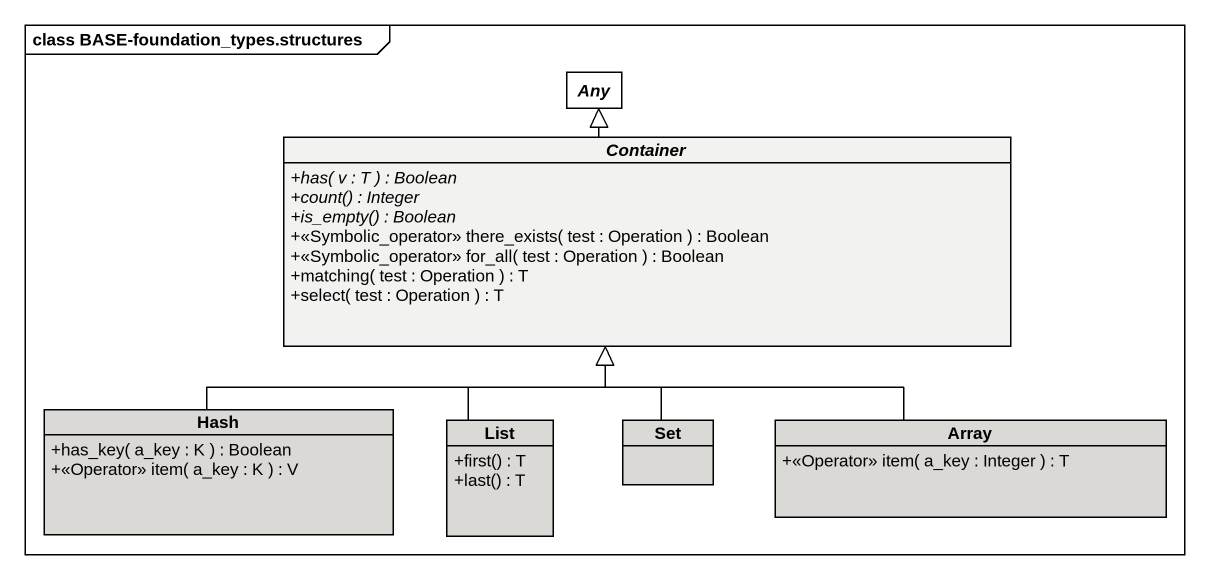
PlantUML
@startuml
mainframe class BASE-foundation_types.structures
hide circle
hide empty members
skinparam classAttributeIconSize 0
abstract class Any #FFFFFF
abstract class Container #F2F2F1 {
  {abstract} +has( v : T ) : Boolean
  {abstract} +count() : Integer
  {abstract} +is_empty() : Boolean
  +<<Symbolic_operator>> there_exists( test : Operation ) : Boolean
  +<<Symbolic_operator>> for_all( test : Operation ) : Boolean
  +matching( test : Operation ) : T
  +select( test : Operation ) : T
}
class Hash #DAD9D6 {
  +has_key( a_key : K ) : Boolean
  +<<Operator>> item( a_key : K ) : V
}
class List #DAD9D6 {
  +first() : T
  +last() : T
}
class "Set" as Set_ #DAD9D6
class Array #DAD9D6 {
  +<<Operator>> item( a_key : Integer ) : T
}
Container -up-|> Any
Hash -right-|> Container
List -up-|> Container
Set_ -up-|> Container
Array -up-|> Container
@enduml
